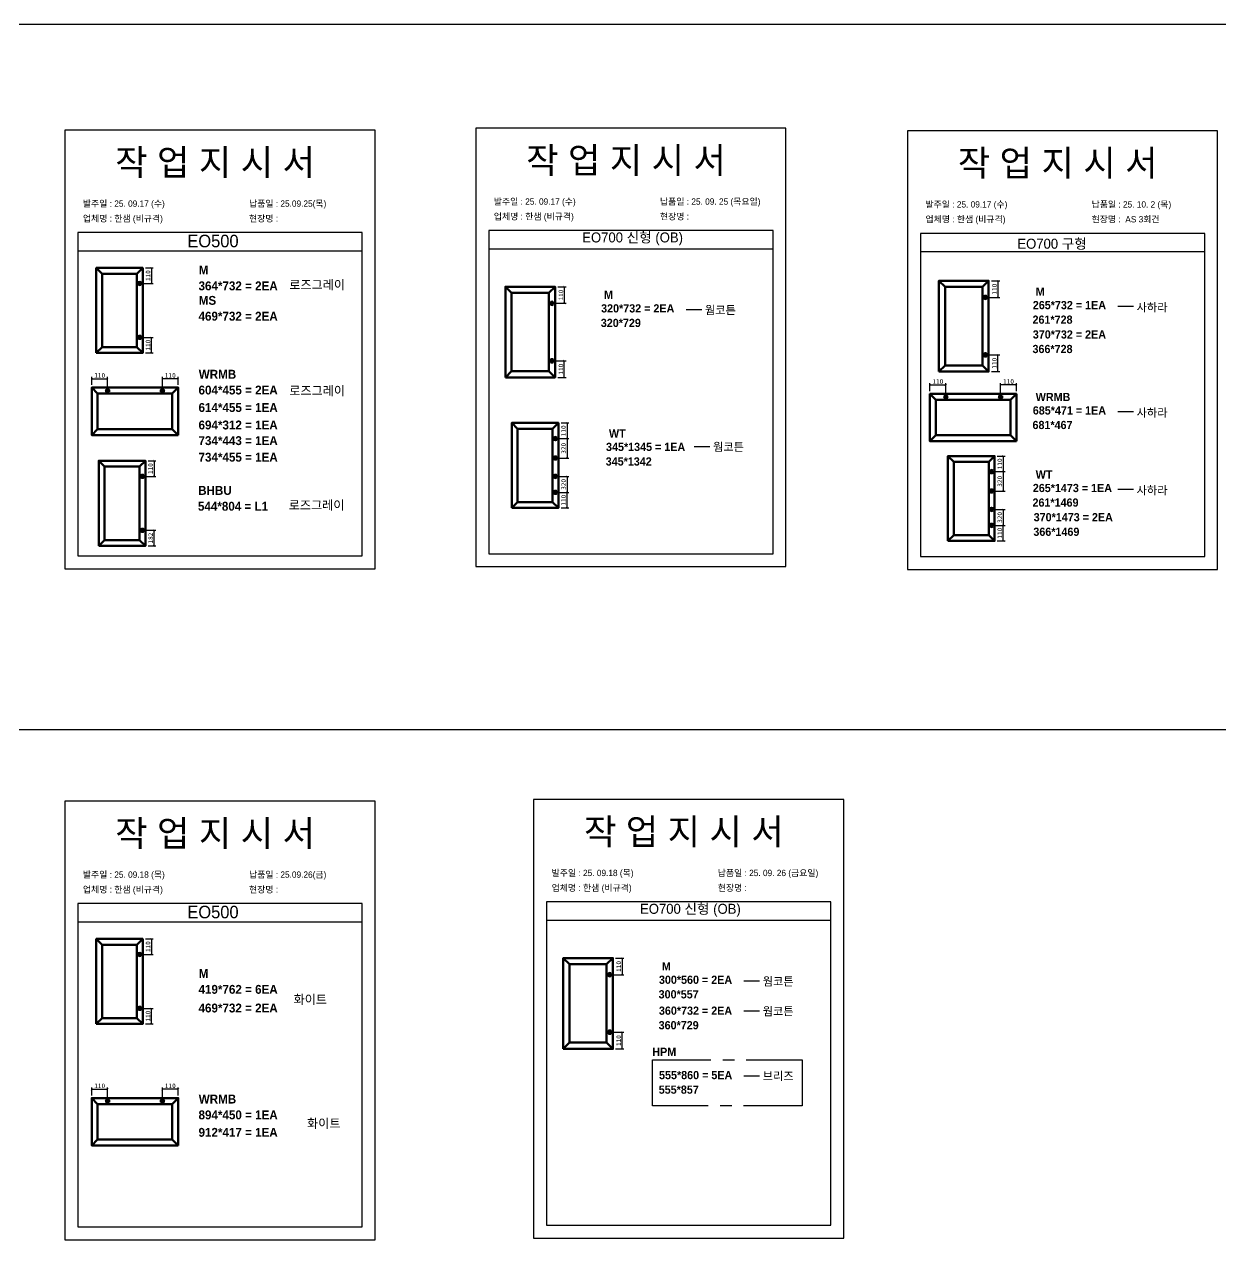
# Model space of a CAD drawing. Header units: millimetres. Extents: x -44117 to 256353, y -2095463 to 65325.
# Drawn here: x 110497 to 116978, y -324154 to -317569 of the extents above; entities that cross this region are included whole.
import ezdxf

# ---------------------------------------------------------------- set-up
doc = ezdxf.new("R2010")
doc.units = ezdxf.units.MM
doc.header["$LTSCALE"] = 10
doc.linetypes.add('CENTER', pattern=[50.8, 31.75, -6.35, 6.35, -6.35])
doc.layers.add('cen', color=1, linetype='CENTER')
doc.layers.add('Layer1', color=7, linetype='Continuous', lineweight=70)
doc.styles.add('MtX_Gulim', font='')
doc.styles.get('MtX_Gulim').set_extended_font_data('Gulim', bold=True)
doc.dimstyles.new('ISO-25', dxfattribs={"dimtxt": 2.5, "dimasz": 2.5, "dimexe": 1, "dimexo": 1, "dimtad": 1, "dimtxsty": 'Standard', "dimblk": 'ARCHTICK', "dimcen": 2.5, "dimadec": 0, "dimazin": 0, "dimtfac": 1, "dimtmove": 0, "dimatfit": 3, "dimfxl": 0, "dimarcsym": 0})

# ---------------------------------------------------------------- blocks, each defined once
blk = doc.blocks.new('_ArchTick')
at = {"color": 0, "linetype": 'ByBlock', "const_width": 0.15}
blk.add_lwpolyline([(-0.5, -0.5), (0.5, 0.5)], dxfattribs=at)
blk = doc.blocks.new('*D3366')
at = {"color": 0, "lineweight": -2}
for p, q in [((111153.4, -318888.7), (111195.5, -318888.7)), ((111185.5, -318888.7), (111185.5, -318973.2)), ((111137.3, -318973.2), (111195.5, -318973.2))]:
    blk.add_line(p, q, dxfattribs=at)
at = {"layer": 'Defpoints', "color": 0}
for p in [(111138.4, -318888.7), (111122.3, -318973.2), (111185.5, -318973.2)]:
    blk.add_point(p, dxfattribs=at)
at = {"color": 0, "lineweight": -2, "xscale": 10, "yscale": 10, "zscale": 10}
for p, rotation in [((111185.5, -318888.7), 90), ((111185.5, -318973.2), 270)]:
    blk.add_blockref('_ArchTick', p, dxfattribs=dict(at, rotation=rotation))
at = {"color": 0, "insert": (111166.7, -318930.9), "char_height": 25, "attachment_point": 5, "rotation": 90}
blk.add_mtext('110', dxfattribs=at)
blk = doc.blocks.new('*D3367')
at = {"color": 0, "lineweight": -2}
for p, q in [((111137.3, -319265.3), (111195.5, -319265.3)), ((111185.5, -319349.8), (111185.5, -319265.3)), ((111153.4, -319349.8), (111195.5, -319349.8))]:
    blk.add_line(p, q, dxfattribs=at)
at = {"layer": 'Defpoints', "color": 0}
for p in [(111122.3, -319265.3), (111185.5, -319265.3), (111138.4, -319349.8)]:
    blk.add_point(p, dxfattribs=at)
at = {"color": 0, "lineweight": -2, "xscale": 10, "yscale": 10, "zscale": 10}
for p, rotation in [((111185.5, -319265.3), 90), ((111185.5, -319349.8), 270)]:
    blk.add_blockref('_ArchTick', p, dxfattribs=dict(at, rotation=rotation))
at = {"color": 0, "insert": (111166.7, -319307.5), "char_height": 25, "attachment_point": 5, "rotation": 90}
blk.add_mtext('110', dxfattribs=at)
blk = doc.blocks.new('*D3368')
at = {"color": 0, "lineweight": -2}
for p, q in [((110861.9, -319522.8), (110861.9, -319479.9)), ((110861.9, -319489.9), (110947.8, -319489.9)), ((110947.8, -319539.1), (110947.8, -319479.9))]:
    blk.add_line(p, q, dxfattribs=at)
at = {"layer": 'Defpoints', "color": 0}
for p in [(110947.8, -319489.9), (110861.9, -319537.8), (110947.8, -319554.1)]:
    blk.add_point(p, dxfattribs=at)
at = {"color": 0, "lineweight": -2, "xscale": 10, "yscale": 10, "zscale": 10, "rotation": 180}
blk.add_blockref('_ArchTick', (110861.9, -319489.9), dxfattribs=at)
at = {"color": 0, "lineweight": -2, "xscale": 10, "yscale": 10, "zscale": 10}
blk.add_blockref('_ArchTick', (110947.8, -319489.9), dxfattribs=at)
at = {"color": 0, "insert": (110904.9, -319471.2), "char_height": 25, "attachment_point": 5}
blk.add_mtext('110', dxfattribs=at)
blk = doc.blocks.new('*D3369')
at = {"color": 0, "lineweight": -2}
for p, q in [((111244.6, -319539.1), (111244.6, -319479.9)), ((111330.5, -319489.9), (111244.6, -319489.9)), ((111330.5, -319522.8), (111330.5, -319479.9))]:
    blk.add_line(p, q, dxfattribs=at)
at = {"layer": 'Defpoints', "color": 0}
for p in [(111244.6, -319489.9), (111244.6, -319554.1), (111330.5, -319537.8)]:
    blk.add_point(p, dxfattribs=at)
at = {"color": 0, "lineweight": -2, "xscale": 10, "yscale": 10, "zscale": 10, "rotation": 180}
blk.add_blockref('_ArchTick', (111244.6, -319489.9), dxfattribs=at)
at = {"color": 0, "lineweight": -2, "xscale": 10, "yscale": 10, "zscale": 10}
blk.add_blockref('_ArchTick', (111330.5, -319489.9), dxfattribs=at)
at = {"color": 0, "insert": (111287.5, -319471.2), "char_height": 25, "attachment_point": 5}
blk.add_mtext('110', dxfattribs=at)
blk = doc.blocks.new('*D3370')
at = {"color": 0, "lineweight": -2}
for p, q in [((111167.4, -319933.8), (111209.5, -319933.8)), ((111199.5, -319933.8), (111199.5, -320018.4)), ((111151.3, -320018.4), (111209.5, -320018.4))]:
    blk.add_line(p, q, dxfattribs=at)
at = {"layer": 'Defpoints', "color": 0}
for p in [(111152.4, -319933.8), (111136.3, -320018.4), (111199.5, -320018.4)]:
    blk.add_point(p, dxfattribs=at)
at = {"color": 0, "lineweight": -2, "xscale": 10, "yscale": 10, "zscale": 10}
for p, rotation in [((111199.5, -319933.8), 90), ((111199.5, -320018.4), 270)]:
    blk.add_blockref('_ArchTick', p, dxfattribs=dict(at, rotation=rotation))
at = {"color": 0, "insert": (111180.7, -319976.1), "char_height": 25, "attachment_point": 5, "rotation": 90}
blk.add_mtext('110', dxfattribs=at)
blk = doc.blocks.new('*D3371')
at = {"color": 0, "lineweight": -2}
for p, q in [((111151.3, -320310.5), (111209.5, -320310.5)), ((111199.5, -320395), (111199.5, -320310.5)), ((111167.4, -320395), (111209.5, -320395))]:
    blk.add_line(p, q, dxfattribs=at)
at = {"layer": 'Defpoints', "color": 0}
for p in [(111136.3, -320310.5), (111199.5, -320310.5), (111152.4, -320395)]:
    blk.add_point(p, dxfattribs=at)
at = {"color": 0, "lineweight": -2, "xscale": 10, "yscale": 10, "zscale": 10}
for p, rotation in [((111199.5, -320310.5), 90), ((111199.5, -320395), 270)]:
    blk.add_blockref('_ArchTick', p, dxfattribs=dict(at, rotation=rotation))
at = {"color": 0, "insert": (111180.7, -320352.7), "char_height": 25, "attachment_point": 5, "rotation": 90}
blk.add_mtext('182', dxfattribs=at)
blk = doc.blocks.new('*D3372')
at = {"color": 0, "lineweight": -2}
for p, q in [((113386.8, -318990.6), (113432, -318990.6)), ((113422, -318990.6), (113422, -319080.8)), ((113369.6, -319080.8), (113432, -319080.8))]:
    blk.add_line(p, q, dxfattribs=at)
at = {"layer": 'Defpoints', "color": 0}
for p in [(113371.8, -318990.6), (113354.6, -319080.8), (113422, -319080.8)]:
    blk.add_point(p, dxfattribs=at)
at = {"color": 0, "lineweight": -2, "xscale": 10, "yscale": 10, "zscale": 10}
for p, rotation in [((113422, -318990.6), 90), ((113422, -319080.8), 270)]:
    blk.add_blockref('_ArchTick', p, dxfattribs=dict(at, rotation=rotation))
at = {"color": 0, "insert": (113403.3, -319035.7), "char_height": 25, "attachment_point": 5, "rotation": 90}
blk.add_mtext('110', dxfattribs=at)
blk = doc.blocks.new('*D3373')
at = {"color": 0, "lineweight": -2}
for p, q in [((113369.6, -319392.3), (113432, -319392.3)), ((113422, -319482.4), (113422, -319392.3)), ((113386.8, -319482.4), (113432, -319482.4))]:
    blk.add_line(p, q, dxfattribs=at)
at = {"layer": 'Defpoints', "color": 0}
for p in [(113354.6, -319392.3), (113422, -319392.3), (113371.8, -319482.4)]:
    blk.add_point(p, dxfattribs=at)
at = {"color": 0, "lineweight": -2, "xscale": 10, "yscale": 10, "zscale": 10}
for p, rotation in [((113422, -319392.3), 90), ((113422, -319482.4), 270)]:
    blk.add_blockref('_ArchTick', p, dxfattribs=dict(at, rotation=rotation))
at = {"color": 0, "insert": (113403.3, -319437.4), "char_height": 25, "attachment_point": 5, "rotation": 90}
blk.add_mtext('110', dxfattribs=at)
blk = doc.blocks.new('*D3374')
at = {"color": 0, "lineweight": -2}
for p, q in [((113404.6, -319729.2), (113446.6, -319729.2)), ((113436.6, -319729.2), (113436.6, -319813.5)), ((113388.5, -319813.5), (113446.6, -319813.5))]:
    blk.add_line(p, q, dxfattribs=at)
at = {"layer": 'Defpoints', "color": 0}
for p in [(113389.6, -319729.2), (113373.5, -319813.5), (113436.6, -319813.5)]:
    blk.add_point(p, dxfattribs=at)
at = {"color": 0, "lineweight": -2, "xscale": 10, "yscale": 10, "zscale": 10}
for p, rotation in [((113436.6, -319729.2), 90), ((113436.6, -319813.5), 270)]:
    blk.add_blockref('_ArchTick', p, dxfattribs=dict(at, rotation=rotation))
at = {"color": 0, "insert": (113417.8, -319771.4), "char_height": 25, "attachment_point": 5, "rotation": 90}
blk.add_mtext('110', dxfattribs=at)
blk = doc.blocks.new('*D3375')
at = {"color": 0, "lineweight": -2}
for p, q in [((113388.5, -320105.1), (113446.6, -320105.1)), ((113436.6, -320189.4), (113436.6, -320105.1)), ((113404.6, -320189.4), (113446.6, -320189.4))]:
    blk.add_line(p, q, dxfattribs=at)
at = {"layer": 'Defpoints', "color": 0}
for p in [(113373.5, -320105.1), (113436.6, -320105.1), (113389.6, -320189.4)]:
    blk.add_point(p, dxfattribs=at)
at = {"color": 0, "lineweight": -2, "xscale": 10, "yscale": 10, "zscale": 10}
for p, rotation in [((113436.6, -320105.1), 90), ((113436.6, -320189.4), 270)]:
    blk.add_blockref('_ArchTick', p, dxfattribs=dict(at, rotation=rotation))
at = {"color": 0, "insert": (113417.8, -320147.3), "char_height": 25, "attachment_point": 5, "rotation": 90}
blk.add_mtext('110', dxfattribs=at)
blk = doc.blocks.new('*D3376')
at = {"color": 0, "lineweight": -2}
for p, q in [((113388.5, -319813.5), (113446.6, -319813.5)), ((113436.6, -319813.5), (113436.6, -319918.9)), ((113388.5, -319918.9), (113446.6, -319918.9))]:
    blk.add_line(p, q, dxfattribs=at)
at = {"layer": 'Defpoints', "color": 0}
for p in [(113373.5, -319813.5), (113373.5, -319918.9), (113436.6, -319918.9)]:
    blk.add_point(p, dxfattribs=at)
at = {"color": 0, "lineweight": -2, "xscale": 10, "yscale": 10, "zscale": 10}
for p, rotation in [((113436.6, -319813.5), 90), ((113436.6, -319918.9), 270)]:
    blk.add_blockref('_ArchTick', p, dxfattribs=dict(at, rotation=rotation))
at = {"color": 0, "insert": (113417.8, -319866.2), "char_height": 25, "attachment_point": 5, "rotation": 90}
blk.add_mtext('320', dxfattribs=at)
blk = doc.blocks.new('*D3377')
at = {"color": 0, "lineweight": -2}
for p, q in [((113388.5, -320018.5), (113446.6, -320018.5)), ((113436.6, -320018.5), (113436.6, -320105.1)), ((113388.5, -320105.1), (113446.6, -320105.1))]:
    blk.add_line(p, q, dxfattribs=at)
at = {"layer": 'Defpoints', "color": 0}
for p in [(113373.5, -320018.5), (113373.5, -320105.1), (113436.6, -320105.1)]:
    blk.add_point(p, dxfattribs=at)
at = {"color": 0, "lineweight": -2, "xscale": 10, "yscale": 10, "zscale": 10}
for p, rotation in [((113436.6, -320018.5), 90), ((113436.6, -320105.1), 270)]:
    blk.add_blockref('_ArchTick', p, dxfattribs=dict(at, rotation=rotation))
at = {"color": 0, "insert": (113417.8, -320061.8), "char_height": 25, "attachment_point": 5, "rotation": 90}
blk.add_mtext('320', dxfattribs=at)
blk = doc.blocks.new('*D3378')
at = {"color": 0, "lineweight": -2}
for p, q in [((115735.3, -318958.6), (115780.6, -318958.6)), ((115770.6, -318958.6), (115770.6, -319048.8)), ((115718.2, -319048.8), (115780.6, -319048.8))]:
    blk.add_line(p, q, dxfattribs=at)
at = {"layer": 'Defpoints', "color": 0}
for p in [(115720.3, -318958.6), (115703.2, -319048.8), (115770.6, -319048.8)]:
    blk.add_point(p, dxfattribs=at)
at = {"color": 0, "lineweight": -2, "xscale": 10, "yscale": 10, "zscale": 10}
for p, rotation in [((115770.6, -318958.6), 90), ((115770.6, -319048.8), 270)]:
    blk.add_blockref('_ArchTick', p, dxfattribs=dict(at, rotation=rotation))
at = {"color": 0, "insert": (115751.8, -319003.7), "char_height": 25, "attachment_point": 5, "rotation": 90}
blk.add_mtext('110', dxfattribs=at)
blk = doc.blocks.new('*D3379')
at = {"color": 0, "lineweight": -2}
for p, q in [((115718.2, -319360.3), (115780.6, -319360.3)), ((115770.6, -319450.4), (115770.6, -319360.3)), ((115735.3, -319450.4), (115780.6, -319450.4))]:
    blk.add_line(p, q, dxfattribs=at)
at = {"layer": 'Defpoints', "color": 0}
for p in [(115703.2, -319360.3), (115770.6, -319360.3), (115720.3, -319450.4)]:
    blk.add_point(p, dxfattribs=at)
at = {"color": 0, "lineweight": -2, "xscale": 10, "yscale": 10, "zscale": 10}
for p, rotation in [((115770.6, -319360.3), 90), ((115770.6, -319450.4), 270)]:
    blk.add_blockref('_ArchTick', p, dxfattribs=dict(at, rotation=rotation))
at = {"color": 0, "insert": (115751.8, -319405.4), "char_height": 25, "attachment_point": 5, "rotation": 90}
blk.add_mtext('110', dxfattribs=at)
blk = doc.blocks.new('*D3380')
at = {"color": 0, "lineweight": -2}
for p, q in [((115402.8, -319556.2), (115402.8, -319513.3)), ((115402.8, -319523.3), (115488.6, -319523.3)), ((115488.6, -319572.6), (115488.6, -319513.3))]:
    blk.add_line(p, q, dxfattribs=at)
at = {"layer": 'Defpoints', "color": 0}
for p in [(115488.6, -319523.3), (115402.8, -319571.2), (115488.6, -319587.6)]:
    blk.add_point(p, dxfattribs=at)
at = {"color": 0, "lineweight": -2, "xscale": 10, "yscale": 10, "zscale": 10, "rotation": 180}
blk.add_blockref('_ArchTick', (115402.8, -319523.3), dxfattribs=at)
at = {"color": 0, "lineweight": -2, "xscale": 10, "yscale": 10, "zscale": 10}
blk.add_blockref('_ArchTick', (115488.6, -319523.3), dxfattribs=at)
at = {"color": 0, "insert": (115445.7, -319504.6), "char_height": 25, "attachment_point": 5}
blk.add_mtext('110', dxfattribs=at)
blk = doc.blocks.new('*D3381')
at = {"color": 0, "lineweight": -2}
for p, q in [((115785.4, -319572.6), (115785.4, -319513.3)), ((115871.3, -319523.3), (115785.4, -319523.3)), ((115871.3, -319556.2), (115871.3, -319513.3))]:
    blk.add_line(p, q, dxfattribs=at)
at = {"layer": 'Defpoints', "color": 0}
for p in [(115785.4, -319523.3), (115785.4, -319587.6), (115871.3, -319571.2)]:
    blk.add_point(p, dxfattribs=at)
at = {"color": 0, "lineweight": -2, "xscale": 10, "yscale": 10, "zscale": 10, "rotation": 180}
blk.add_blockref('_ArchTick', (115785.4, -319523.3), dxfattribs=at)
at = {"color": 0, "lineweight": -2, "xscale": 10, "yscale": 10, "zscale": 10}
blk.add_blockref('_ArchTick', (115871.3, -319523.3), dxfattribs=at)
at = {"color": 0, "insert": (115828.4, -319504.6), "char_height": 25, "attachment_point": 5}
blk.add_mtext('110', dxfattribs=at)
blk = doc.blocks.new('*D3382')
at = {"color": 0, "lineweight": -2}
for p, q in [((115767.3, -319908.1), (115809.3, -319908.1)), ((115799.3, -319908.1), (115799.3, -319992.5)), ((115751.2, -319992.5), (115809.3, -319992.5))]:
    blk.add_line(p, q, dxfattribs=at)
at = {"layer": 'Defpoints', "color": 0}
for p in [(115752.3, -319908.1), (115736.2, -319992.5), (115799.3, -319992.5)]:
    blk.add_point(p, dxfattribs=at)
at = {"color": 0, "lineweight": -2, "xscale": 10, "yscale": 10, "zscale": 10}
for p, rotation in [((115799.3, -319908.1), 90), ((115799.3, -319992.5), 270)]:
    blk.add_blockref('_ArchTick', p, dxfattribs=dict(at, rotation=rotation))
at = {"color": 0, "insert": (115780.6, -319950.3), "char_height": 25, "attachment_point": 5, "rotation": 90}
blk.add_mtext('110', dxfattribs=at)
blk = doc.blocks.new('*D3383')
at = {"color": 0, "lineweight": -2}
for p, q in [((115751.2, -320284), (115809.3, -320284)), ((115799.3, -320368.4), (115799.3, -320284)), ((115767.3, -320368.4), (115809.3, -320368.4))]:
    blk.add_line(p, q, dxfattribs=at)
at = {"layer": 'Defpoints', "color": 0}
for p in [(115736.2, -320284), (115799.3, -320284), (115752.3, -320368.4)]:
    blk.add_point(p, dxfattribs=at)
at = {"color": 0, "lineweight": -2, "xscale": 10, "yscale": 10, "zscale": 10}
for p, rotation in [((115799.3, -320284), 90), ((115799.3, -320368.4), 270)]:
    blk.add_blockref('_ArchTick', p, dxfattribs=dict(at, rotation=rotation))
at = {"color": 0, "insert": (115780.6, -320326.2), "char_height": 25, "attachment_point": 5, "rotation": 90}
blk.add_mtext('110', dxfattribs=at)
blk = doc.blocks.new('*D3384')
at = {"color": 0, "lineweight": -2}
for p, q in [((115751.2, -319992.5), (115809.3, -319992.5)), ((115799.3, -319992.5), (115799.3, -320097.9)), ((115751.2, -320097.9), (115809.3, -320097.9))]:
    blk.add_line(p, q, dxfattribs=at)
at = {"layer": 'Defpoints', "color": 0}
for p in [(115736.2, -319992.5), (115736.2, -320097.9), (115799.3, -320097.9)]:
    blk.add_point(p, dxfattribs=at)
at = {"color": 0, "lineweight": -2, "xscale": 10, "yscale": 10, "zscale": 10}
for p, rotation in [((115799.3, -319992.5), 90), ((115799.3, -320097.9), 270)]:
    blk.add_blockref('_ArchTick', p, dxfattribs=dict(at, rotation=rotation))
at = {"color": 0, "insert": (115780.6, -320045.2), "char_height": 25, "attachment_point": 5, "rotation": 90}
blk.add_mtext('320', dxfattribs=at)
blk = doc.blocks.new('*D3385')
at = {"color": 0, "lineweight": -2}
for p, q in [((115751.2, -320197.5), (115809.3, -320197.5)), ((115799.3, -320197.5), (115799.3, -320284)), ((115751.2, -320284), (115809.3, -320284))]:
    blk.add_line(p, q, dxfattribs=at)
at = {"layer": 'Defpoints', "color": 0}
for p in [(115736.2, -320197.5), (115736.2, -320284), (115799.3, -320284)]:
    blk.add_point(p, dxfattribs=at)
at = {"color": 0, "lineweight": -2, "xscale": 10, "yscale": 10, "zscale": 10}
for p, rotation in [((115799.3, -320197.5), 90), ((115799.3, -320284), 270)]:
    blk.add_blockref('_ArchTick', p, dxfattribs=dict(at, rotation=rotation))
at = {"color": 0, "insert": (115780.6, -320240.7), "char_height": 25, "attachment_point": 5, "rotation": 90}
blk.add_mtext('320', dxfattribs=at)
blk = doc.blocks.new('*D3395')
at = {"color": 0, "lineweight": -2}
for p, q in [((111153.4, -322524.2), (111195.5, -322524.2)), ((111185.5, -322524.2), (111185.5, -322608.7)), ((111137.3, -322608.7), (111195.5, -322608.7))]:
    blk.add_line(p, q, dxfattribs=at)
at = {"layer": 'Defpoints', "color": 0}
for p in [(111138.4, -322524.2), (111122.3, -322608.7), (111185.5, -322608.7)]:
    blk.add_point(p, dxfattribs=at)
at = {"color": 0, "lineweight": -2, "xscale": 10, "yscale": 10, "zscale": 10}
for p, rotation in [((111185.5, -322524.2), 90), ((111185.5, -322608.7), 270)]:
    blk.add_blockref('_ArchTick', p, dxfattribs=dict(at, rotation=rotation))
at = {"color": 0, "insert": (111166.7, -322566.4), "char_height": 25, "attachment_point": 5, "rotation": 90}
blk.add_mtext('110', dxfattribs=at)
blk = doc.blocks.new('*D3396')
at = {"color": 0, "lineweight": -2}
for p, q in [((111137.3, -322900.8), (111195.5, -322900.8)), ((111185.5, -322985.3), (111185.5, -322900.8)), ((111153.4, -322985.3), (111195.5, -322985.3))]:
    blk.add_line(p, q, dxfattribs=at)
at = {"layer": 'Defpoints', "color": 0}
for p in [(111122.3, -322900.8), (111185.5, -322900.8), (111138.4, -322985.3)]:
    blk.add_point(p, dxfattribs=at)
at = {"color": 0, "lineweight": -2, "xscale": 10, "yscale": 10, "zscale": 10}
for p, rotation in [((111185.5, -322900.8), 90), ((111185.5, -322985.3), 270)]:
    blk.add_blockref('_ArchTick', p, dxfattribs=dict(at, rotation=rotation))
at = {"color": 0, "insert": (111166.7, -322943), "char_height": 25, "attachment_point": 5, "rotation": 90}
blk.add_mtext('110', dxfattribs=at)
blk = doc.blocks.new('*D3397')
at = {"color": 0, "lineweight": -2}
for p, q in [((110861.9, -323371.9), (110861.9, -323329)), ((110861.9, -323339), (110947.8, -323339)), ((110947.8, -323388.3), (110947.8, -323329))]:
    blk.add_line(p, q, dxfattribs=at)
at = {"layer": 'Defpoints', "color": 0}
for p in [(110947.8, -323339), (110861.9, -323386.9), (110947.8, -323403.3)]:
    blk.add_point(p, dxfattribs=at)
at = {"color": 0, "lineweight": -2, "xscale": 10, "yscale": 10, "zscale": 10, "rotation": 180}
blk.add_blockref('_ArchTick', (110861.9, -323339), dxfattribs=at)
at = {"color": 0, "lineweight": -2, "xscale": 10, "yscale": 10, "zscale": 10}
blk.add_blockref('_ArchTick', (110947.8, -323339), dxfattribs=at)
at = {"color": 0, "insert": (110904.9, -323320.3), "char_height": 25, "attachment_point": 5}
blk.add_mtext('110', dxfattribs=at)
blk = doc.blocks.new('*D3398')
at = {"color": 0, "lineweight": -2}
for p, q in [((111244.6, -323388.3), (111244.6, -323329)), ((111330.5, -323339), (111244.6, -323339)), ((111330.5, -323371.9), (111330.5, -323329))]:
    blk.add_line(p, q, dxfattribs=at)
at = {"layer": 'Defpoints', "color": 0}
for p in [(111244.6, -323339), (111244.6, -323403.3), (111330.5, -323386.9)]:
    blk.add_point(p, dxfattribs=at)
at = {"color": 0, "lineweight": -2, "xscale": 10, "yscale": 10, "zscale": 10, "rotation": 180}
blk.add_blockref('_ArchTick', (111244.6, -323339), dxfattribs=at)
at = {"color": 0, "lineweight": -2, "xscale": 10, "yscale": 10, "zscale": 10}
blk.add_blockref('_ArchTick', (111330.5, -323339), dxfattribs=at)
at = {"color": 0, "insert": (111287.5, -323320.3), "char_height": 25, "attachment_point": 5}
blk.add_mtext('110', dxfattribs=at)
blk = doc.blocks.new('*D3399')
at = {"color": 0, "lineweight": -2}
for p, q in [((113700, -322628.2), (113745.2, -322628.2)), ((113735.2, -322628.2), (113735.2, -322718.4)), ((113682.8, -322718.4), (113745.2, -322718.4))]:
    blk.add_line(p, q, dxfattribs=at)
at = {"layer": 'Defpoints', "color": 0}
for p in [(113685, -322628.2), (113667.8, -322718.4), (113735.2, -322718.4)]:
    blk.add_point(p, dxfattribs=at)
at = {"color": 0, "lineweight": -2, "xscale": 10, "yscale": 10, "zscale": 10}
for p, rotation in [((113735.2, -322628.2), 90), ((113735.2, -322718.4), 270)]:
    blk.add_blockref('_ArchTick', p, dxfattribs=dict(at, rotation=rotation))
at = {"color": 0, "insert": (113716.5, -322673.3), "char_height": 25, "attachment_point": 5, "rotation": 90}
blk.add_mtext('110', dxfattribs=at)
blk = doc.blocks.new('*D3400')
at = {"color": 0, "lineweight": -2}
for p, q in [((113682.8, -323029.9), (113745.2, -323029.9)), ((113735.2, -323120), (113735.2, -323029.9)), ((113700, -323120), (113745.2, -323120))]:
    blk.add_line(p, q, dxfattribs=at)
at = {"layer": 'Defpoints', "color": 0}
for p in [(113667.8, -323029.9), (113735.2, -323029.9), (113685, -323120)]:
    blk.add_point(p, dxfattribs=at)
at = {"color": 0, "lineweight": -2, "xscale": 10, "yscale": 10, "zscale": 10}
for p, rotation in [((113735.2, -323029.9), 90), ((113735.2, -323120), 270)]:
    blk.add_blockref('_ArchTick', p, dxfattribs=dict(at, rotation=rotation))
at = {"color": 0, "insert": (113716.5, -323075), "char_height": 25, "attachment_point": 5, "rotation": 90}
blk.add_mtext('110', dxfattribs=at)

msp = doc.modelspace()

# ---------------------------------------------------------------- linework, layer by layer
at = {"color": 1}
for p, q in [((104015.69829, -317569.10118), (196284.84516, -317569.10118)), ((104015.69829, -317569.10118), (196284.84516, -317569.10118)), ((104015.69829, -321390.31271), (196284.84516, -321390.31271)), ((104015.69829, -321390.31271), (196284.84516, -321390.31271))]:
    msp.add_line(p, q, dxfattribs=at)
for p, q in [((112326.41115, -318697.71036), (110786.41115, -318697.71036)), ((114552.50664, -318686.53917), (113012.50664, -318686.53917)), ((116890.8652, -318701.81596), (115350.8652, -318701.81596)), ((112326.41115, -318797.71036), (110786.41115, -318797.71036)), ((114552.50664, -318786.53917), (113012.50664, -318786.53917)), ((116890.8652, -318801.81596), (115350.8652, -318801.81596)), ((116420.16755, -319096.93751), (116504.79235, -319096.93751)), ((114081.66079, -319114.6617), (114166.28558, -319114.6617)), ((116420.16755, -319667.62254), (116504.79235, -319667.62254)), ((114125.81326, -319855.88812), (114210.43806, -319855.88812)), ((116420.16755, -320087.9181), (116504.79235, -320087.9181)), ((114865.71998, -322324.13006), (113325.71998, -322324.13006)), ((112326.41115, -322333.19993), (110786.41115, -322333.19993)), ((112326.41115, -322433.19993), (110786.41115, -322433.19993)), ((114865.71998, -322424.13006), (113325.71998, -322424.13006)), ((114394.87413, -322752.25259), (114479.49892, -322752.25259)), ((114394.87413, -322913.93256), (114479.49892, -322913.93256)), ((114394.87413, -323266.16392), (114479.49892, -323266.16392))]:
    msp.add_line(p, q)
for points in [[(110716.41115, -320518.54063), (112396.41115, -320518.54063), (112396.41115, -318142.54063), (110716.41115, -318142.54063)], [(112942.50664, -320507.36945), (114622.50664, -320507.36945), (114622.50664, -318131.36945), (112942.50664, -318131.36945)], [(115280.8652, -320522.64624), (116960.8652, -320522.64624), (116960.8652, -318146.64624), (115280.8652, -318146.64624)], [(110716.41115, -324154.03021), (112396.41115, -324154.03021), (112396.41115, -321778.03021), (110716.41115, -321778.03021)], [(113255.71998, -324144.96034), (114935.71998, -324144.96034), (114935.71998, -321768.96034), (113255.71998, -321768.96034)]]:
    msp.add_lwpolyline(points, close=True)
for points in [[(110786.41115, -318697.71036), (110786.41115, -320448.54063), (112326.41115, -320448.54063), (112326.41115, -318697.71036)], [(113012.50664, -318686.53917), (113012.50664, -320437.36945), (114552.50664, -320437.36945), (114552.50664, -318686.53917)], [(115350.8652, -318701.81596), (115350.8652, -320452.64624), (116890.8652, -320452.64624), (116890.8652, -318701.81596)], [(113325.71998, -322324.13006), (113325.71998, -324074.96034), (114865.71998, -324074.96034), (114865.71998, -322324.13006)], [(110786.41115, -322333.19993), (110786.41115, -324084.03021), (112326.41115, -324084.03021), (112326.41115, -322333.19993)]]:
    msp.add_lwpolyline(points)
at = {"layer": 'cen'}
msp.add_lwpolyline([(113898.75875, -323179.64431), (114710.04574, -323179.64431), (114710.04574, -323427.93855), (113898.75875, -323427.93855)], close=True, dxfattribs=at)
at = {"layer": 'Layer1'}
for p, q in [((110917.50323, -318920.21724), (110885.94739, -318888.6614)), ((111106.83824, -318920.21724), (111138.39407, -318888.6614)), ((111122.27821, -318960.05598), (111122.27821, -318986.28906)), ((115484.75549, -318992.2899), (115451.09985, -318958.63427)), ((115686.6893, -318992.2899), (115720.34494, -318958.63427)), ((113136.18792, -319024.28233), (113102.53228, -318990.62669)), ((113338.12174, -319024.28233), (113371.77738, -318990.62669)), ((115703.15669, -319034.77961), (115703.15669, -319062.7583)), ((113354.58913, -319066.77204), (113354.58913, -319094.75072)), ((111122.27821, -319278.38847), (111122.27821, -319252.15539)), ((110885.94739, -319349.78304), (110917.50323, -319318.22721)), ((111138.39407, -319349.78304), (111106.83824, -319318.22721)), ((111106.83824, -319318.22721), (111138.39407, -319349.78304)), ((115703.15669, -319374.29471), (115703.15669, -319346.31602)), ((113354.58913, -319406.28713), (113354.58913, -319378.30844)), ((115451.09985, -319450.44005), (115484.75549, -319416.78441)), ((115720.34494, -319450.44005), (115686.6893, -319416.78441)), ((115686.6893, -319416.78441), (115720.34494, -319450.44005)), ((113102.53228, -319482.43248), (113136.18792, -319448.77684)), ((113371.77738, -319482.43248), (113338.12174, -319448.77684)), ((113338.12174, -319448.77684), (113371.77738, -319482.43248)), ((110894.00147, -319569.82788), (110861.93815, -319537.76456)), ((110934.48091, -319554.1396), (110961.13587, -319554.1396)), ((111257.9329, -319554.1396), (111231.27794, -319554.1396)), ((111330.47566, -319537.76456), (111298.41234, -319569.82788)), ((111298.41234, -319569.82788), (111330.47566, -319537.76456)), ((115434.81534, -319603.25771), (115402.75202, -319571.19439)), ((115475.29478, -319587.56943), (115501.94974, -319587.56943)), ((115798.74677, -319587.56943), (115772.09181, -319587.56943)), ((115871.28954, -319571.19439), (115839.22621, -319603.25771)), ((115839.22621, -319603.25771), (115871.28954, -319571.19439)), ((110894.00147, -319762.20783), (110861.93815, -319794.27115)), ((111330.47566, -319794.27115), (111298.41234, -319762.20783)), ((113169.10747, -319760.69274), (113137.61205, -319729.19732)), ((113358.08, -319760.69274), (113389.57543, -319729.19732)), ((113373.49042, -319800.45521), (113373.49042, -319826.63807)), ((115434.81534, -319795.63766), (115402.75202, -319827.70098)), ((115871.28954, -319827.70098), (115839.22621, -319795.63766)), ((110931.49936, -319965.40399), (110899.94352, -319933.84815)), ((111120.83437, -319965.40399), (111152.3902, -319933.84815)), ((113373.49042, -319905.85723), (113373.49042, -319932.04008)), ((115531.83154, -319939.62096), (115500.33612, -319908.12554)), ((115720.80408, -319939.62096), (115752.2995, -319908.12554)), ((111136.27434, -320005.24273), (111136.27434, -320031.4758)), ((113373.49042, -320005.43049), (113373.49042, -320031.61334)), ((115736.21449, -319979.38343), (115736.21449, -320005.56628)), ((113373.49042, -320118.17826), (113373.49042, -320091.99541)), ((115736.21449, -320084.78545), (115736.21449, -320110.9683)), ((113137.61205, -320189.43616), (113169.10747, -320157.94073)), ((113389.57543, -320189.43616), (113358.08, -320157.94073)), ((113358.08, -320157.94073), (113389.57543, -320189.43616)), ((115736.21449, -320184.35871), (115736.21449, -320210.54156)), ((115736.21449, -320297.10648), (115736.21449, -320270.92363)), ((111136.27434, -320323.57522), (111136.27434, -320297.34214)), ((115500.33612, -320368.36438), (115531.83154, -320336.86895)), ((115752.2995, -320368.36438), (115720.80408, -320336.86895)), ((115720.80408, -320336.86895), (115752.2995, -320368.36438)), ((110899.94352, -320394.96979), (110931.49936, -320363.41396)), ((111152.3902, -320394.96979), (111120.83437, -320363.41396)), ((111120.83437, -320363.41396), (111152.3902, -320394.96979)), ((110917.50323, -322555.70682), (110885.94739, -322524.15098)), ((111106.83824, -322555.70682), (111138.39407, -322524.15098)), ((111122.27821, -322595.54556), (111122.27821, -322621.77863)), ((113449.40126, -322661.87321), (113415.74562, -322628.21758)), ((113651.33508, -322661.87321), (113684.99072, -322628.21758)), ((113667.80247, -322704.36292), (113667.80247, -322732.34161)), ((111122.27821, -322913.87804), (111122.27821, -322887.64497)), ((110885.94739, -322985.27262), (110917.50323, -322953.71678)), ((111138.39407, -322985.27262), (111106.83824, -322953.71678)), ((111106.83824, -322953.71678), (111138.39407, -322985.27262)), ((113667.80247, -323043.87802), (113667.80247, -323015.89933)), ((113415.74562, -323120.02336), (113449.40126, -323086.36773)), ((113684.99072, -323120.02336), (113651.33508, -323086.36773)), ((113651.33508, -323086.36773), (113684.99072, -323120.02336)), ((110894.00147, -323418.96599), (110861.93815, -323386.90266)), ((110934.48091, -323403.2777), (110961.13587, -323403.2777)), ((111257.9329, -323403.2777), (111231.27794, -323403.2777)), ((111330.47566, -323386.90266), (111298.41234, -323418.96599)), ((111298.41234, -323418.96599), (111330.47566, -323386.90266)), ((110894.00147, -323611.34593), (110861.93815, -323643.40926)), ((111330.47566, -323643.40926), (111298.41234, -323611.34593))]:
    msp.add_line(p, q, dxfattribs=at)
for points in [[(110885.94739, -319349.78304), (111138.39407, -319349.78304), (111138.39407, -318888.6614), (110885.94739, -318888.6614)], [(110917.50323, -319318.22721), (111106.83824, -319318.22721), (111106.83824, -318920.21724), (110917.50323, -318920.21724)], [(111135.39475, -318973.17252), (111109.16168, -318973.17252)], [(115451.09985, -319450.44005), (115720.34494, -319450.44005), (115720.34494, -318958.63427), (115451.09985, -318958.63427)], [(113102.53228, -319482.43248), (113371.77738, -319482.43248), (113371.77738, -318990.62669), (113102.53228, -318990.62669)], [(113136.18792, -319448.77684), (113338.12174, -319448.77684), (113338.12174, -319024.28233), (113136.18792, -319024.28233)], [(115484.75549, -319416.78441), (115686.6893, -319416.78441), (115686.6893, -318992.2899), (115484.75549, -318992.2899)], [(113368.57847, -319080.76138), (113340.59978, -319080.76138)], [(115717.14604, -319048.76895), (115689.16735, -319048.76895)], [(111135.39475, -319265.27193), (111109.16168, -319265.27193)], [(115717.14604, -319360.30536), (115689.16735, -319360.30536)], [(113368.57847, -319392.29779), (113340.59978, -319392.29779)], [(111330.47566, -319794.27115), (111330.47566, -319537.76456), (110861.93815, -319537.76456), (110861.93815, -319794.27115)], [(110947.80839, -319540.81212), (110947.80839, -319567.46708)], [(111244.60542, -319540.81212), (111244.60542, -319567.46708)], [(111298.41234, -319762.20783), (111298.41234, -319569.82788), (110894.00147, -319569.82788), (110894.00147, -319762.20783)], [(115871.28954, -319827.70098), (115871.28954, -319571.19439), (115402.75202, -319571.19439), (115402.75202, -319827.70098)], [(115839.22621, -319795.63766), (115839.22621, -319603.25771), (115434.81534, -319603.25771), (115434.81534, -319795.63766)], [(115488.62226, -319574.24194), (115488.62226, -319600.89691)], [(115785.41929, -319574.24194), (115785.41929, -319600.89691)], [(113137.61205, -320189.43616), (113389.57543, -320189.43616), (113389.57543, -319729.19732), (113137.61205, -319729.19732)], [(113169.10747, -320157.94073), (113358.08, -320157.94073), (113358.08, -319760.69274), (113169.10747, -319760.69274)], [(113386.58185, -319813.54664), (113360.39899, -319813.54664)], [(110899.94352, -320394.96979), (111152.3902, -320394.96979), (111152.3902, -319933.84815), (110899.94352, -319933.84815)], [(113386.58185, -319918.94866), (113360.39899, -319918.94866)], [(115500.33612, -320368.36438), (115752.2995, -320368.36438), (115752.2995, -319908.12554), (115500.33612, -319908.12554)], [(115531.83154, -320336.86895), (115720.80408, -320336.86895), (115720.80408, -319939.62096), (115531.83154, -319939.62096)], [(110931.49936, -320363.41396), (111120.83437, -320363.41396), (111120.83437, -319965.40399), (110931.49936, -319965.40399)], [(111149.39088, -320018.35927), (111123.1578, -320018.35927)], [(113386.58185, -320018.52192), (113360.39899, -320018.52192)], [(115749.30592, -319992.47486), (115723.12307, -319992.47486)], [(113386.58185, -320105.08684), (113360.39899, -320105.08684)], [(115749.30592, -320097.87688), (115723.12307, -320097.87688)], [(115749.30592, -320197.45014), (115723.12307, -320197.45014)], [(115749.30592, -320284.01506), (115723.12307, -320284.01506)], [(111149.39088, -320310.45868), (111123.1578, -320310.45868)], [(110885.94739, -322985.27262), (111138.39407, -322985.27262), (111138.39407, -322524.15098), (110885.94739, -322524.15098)], [(110917.50323, -322953.71678), (111106.83824, -322953.71678), (111106.83824, -322555.70682), (110917.50323, -322555.70682)], [(111135.39475, -322608.66209), (111109.16168, -322608.66209)], [(113415.74562, -323120.02336), (113684.99072, -323120.02336), (113684.99072, -322628.21758), (113415.74562, -322628.21758)], [(113449.40126, -323086.36773), (113651.33508, -323086.36773), (113651.33508, -322661.87321), (113449.40126, -322661.87321)], [(113681.79181, -322718.35226), (113653.81312, -322718.35226)], [(111135.39475, -322900.76151), (111109.16168, -322900.76151)], [(113681.79181, -323029.88867), (113653.81312, -323029.88867)], [(111330.47566, -323643.40926), (111330.47566, -323386.90266), (110861.93815, -323386.90266), (110861.93815, -323643.40926)], [(111298.41234, -323611.34593), (111298.41234, -323418.96599), (110894.00147, -323418.96599), (110894.00147, -323611.34593)], [(110947.80839, -323389.95022), (110947.80839, -323416.60518)], [(111244.60542, -323389.95022), (111244.60542, -323416.60518)]]:
    msp.add_lwpolyline(points, close=True, dxfattribs=at)
for centre, radius in [((111122.27821, -318973.17252), 8.74436), ((115703.15669, -319048.76895), 9.32623), ((113354.58913, -319080.76138), 9.32623), ((111122.27821, -319265.27193), 8.74436), ((115703.15669, -319360.30536), 9.32623), ((113354.58913, -319392.29779), 9.32623), ((110947.80839, -319554.1396), 8.88499), ((111244.60542, -319554.1396), 8.88499), ((115488.62226, -319587.56943), 8.88499), ((115785.41929, -319587.56943), 8.88499), ((113373.49042, -319813.54664), 8.72762), ((113373.49042, -319918.94866), 8.72762), ((111136.27434, -320018.35927), 8.74436), ((113373.49042, -320018.52192), 8.72762), ((115736.21449, -319992.47486), 8.72762), ((115736.21449, -320097.87688), 8.72762), ((113373.49042, -320105.08684), 8.72762), ((115736.21449, -320197.45014), 8.72762), ((115736.21449, -320284.01506), 8.72762), ((111136.27434, -320310.45868), 8.74436), ((111122.27821, -322608.66209), 8.74436), ((113667.80247, -322718.35226), 9.32623), ((111122.27821, -322900.76151), 8.74436), ((113667.80247, -323029.88867), 9.32623), ((110947.80839, -323403.2777), 8.88499), ((111244.60542, -323403.2777), 8.88499)]:
    msp.add_circle(centre, radius, dxfattribs=at)

# ---------------------------------------------------------------- texts
at = {"linetype": 'Continuous', "style": 'MtX_Gulim'}
for s, height, p in [('M', 48.14284, (111441.55616, -318924.55582)), ('364*732 = 2EA', 48.1428372, (111440.43265, -319010.19573)), ('로즈그레이', 48.142837, (111932.03481, -319004.78299)), ('M', 44.50828, (113637.08621, -319057.59222)), ('M', 44.50828, (115975.59297, -319039.86803)), ('MS', 48.142837, (111441.55616, -319088.96358)), ('320*732 = 2EA', 44.508282, (113621.28258, -319130.31956)), ('웜코튼', 44.508282, (114183.5952, -319139.86157)), ('265*732 = 1EA', 44.508282, (115959.78935, -319112.59538)), ('사하라', 44.508282, (116522.10197, -319125.51218)), ('469*732 = 2EA', 48.1428372, (111440.43265, -319174.60349)), ('370*732 = 2EA', 44.508282, (115959.78935, -319271.54429)), ('WRMB', 48.142837, (111441.55616, -319489.10321)), ('604*455 = 2EA', 48.1428372, (111440.43265, -319574.74311)), ('로즈그레이', 48.142837, (111932.03481, -319578.58196)), ('WRMB', 44.508282, (115975.59297, -319610.55306)), ('614*455 = 1EA', 48.1428372, (111440.43265, -319669.40213)), ('685*471 = 1EA', 44.508282, (115959.78935, -319683.2804)), ('사하라', 44.508282, (116522.10197, -319696.1972)), ('694*312 = 1EA', 48.1428372, (111440.43265, -319764.06115)), ('WT', 44.508282, (113663.68089, -319808.16235)), ('734*443 = 1EA', 48.1428372, (111440.43265, -319848.75606)), ('734*455 = 1EA', 48.1428372, (111440.43265, -319938.43302)), ('345*1345 = 1EA', 44.508282, (113647.87726, -319880.88969)), ('웜코튼', 44.508282, (114227.74767, -319881.08799)), ('WT', 44.508282, (115975.59297, -320030.84862)), ('BHBU', 48.142837, (111438.38929, -320118.71684)), ('265*1473 = 1EA', 44.508282, (115959.78935, -320103.57596)), ('사하라', 44.508282, (116522.10197, -320116.49277)), ('544*804 = L1', 48.1428372, (111437.26578, -320204.35674)), ('로즈그레이', 48.142837, (111928.86793, -320198.94401)), ('370*1473 = 2EA', 44.508282, (115964.48099, -320261.81073)), ('M', 44.50828, (113950.29955, -322695.18311)), ('M', 48.14284, (111441.55616, -322736.16107)), ('300*560 = 2EA', 44.508282, (113934.49592, -322767.91045)), ('웜코튼', 44.508282, (114496.80854, -322777.45246)), ('419*762 = 6EA', 48.1428372, (111440.43265, -322821.80098)), ('화이트', 48.142837, (111955.13195, -322877.01824)), ('469*732 = 2EA', 48.1428372, (111440.43265, -322922.85096)), ('360*732 = 2EA', 44.508282, (113934.49592, -322935.3647)), ('웜코튼', 44.508282, (114496.80854, -322939.13243)), ('555*860 = 5EA', 44.508282, (113935.06134, -323284.42158)), ('브리즈', 44.508282, (114496.80854, -323290.10066)), ('WRMB', 48.142837, (111441.55616, -323416.19415)), ('894*450 = 1EA', 48.1428372, (111440.43265, -323501.83406)), ('화이트', 48.142837, (112028.30294, -323548.45746)), ('912*417 = 1EA', 48.1428372, (111440.43265, -323596.49308))]:
    msp.add_text(s, height=height, dxfattribs=at).set_placement(p)
at = {"color": 242, "linetype": 'Continuous', "true_color": 0xcd2027, "style": 'MtX_Gulim'}
for s, p in [('320*729', (113619.6257, -319209.20081)), ('261*728', (115958.13247, -319191.47662)), ('366*728', (115958.13247, -319350.42554)), ('681*467', (115958.13247, -319762.16165)), ('345*1342', (113646.22038, -319959.77093)), ('261*1469', (115958.13247, -320182.45721)), ('366*1469', (115962.82411, -320340.69198)), ('300*557', (113932.83904, -322846.7917)), ('360*729', (113932.83904, -323014.24595)), ('HPM', (113898.75875, -323158.31572)), ('555*857', (113933.40446, -323363.30282))]:
    msp.add_text(s, height=44.508282, dxfattribs=at).set_placement(p)
at = {"attachment_point": 1}
for s, width, gutter_width, heights, insert, char_height in [('{\\fGulim|b0|i0|c129|p50;작 업 지 시 서}', 3307.3198183, 12.5, [-155.84554], (110989.21775, -318246.70314), 140), ('{\\fGulim|b0|i0|c129|p50;작 업 지 시 서}', 3307.3198183, 12.5, [-155.84554], (113215.31325, -318235.53196), 140), ('{\\fGulim|b0|i0|c129|p50;작 업 지 시 서}', 3307.3198183, 12.5, [-155.84554], (115553.6718, -318250.80875), 140), ('{\\fGulim|b0|i0|c129|p50;발주일 : 25. 09.17 (수)}', 3307.3198183, 12.5, [34.50412], (113040.10389, -318512.25238), 34.3), ('{\\fGulim|b0|i0|c129|p50;납품일 : 25. 09. 25 (목요일)}', 3307.3198183, 12.5, [37.67976], (113940.08188, -318512.25238), 34.3), ('{\\fGulim|b0|i0|c129|p50;발주일 : 25. 09.17 (수)}', 3307.3198183, 12.5, [34.50412], (110814.0084, -318523.42357), 34.3), ('{\\fGulim|b0|i0|c129|p50;납품일 : 25.09.25(목)}', 3307.3198183, 12.5, [37.67976], (111713.98638, -318523.42357), 34.3), ('{\\fGulim|b0|i0|c129|p50;발주일 : 25. 09.17 (수)}', 3307.3198183, 12.5, [34.50412], (115378.46245, -318527.52917), 34.3), ('{\\fGulim|b0|i0|c129|p50;납품일 : 25. 10. 2 (목)}', 3307.3198183, 12.5, [37.67976], (116278.44043, -318527.52917), 34.3), ('{\\fGulim|b0|i0|c129|p50;업체명 : 한샘 (비규격)}', 3307.3198183, 12.5, [36.11279], (110814.0084, -318604.07974), 34.3), ('{\\fGulim|b0|i0|c129|p50;현장명 : }', 3307.3198183, 12.5, [-38.2735], (111713.98638, -318604.07974), 34.3), ('{\\fGulim|b0|i0|c129|p50;업체명 : 한샘 (비규격)}', 3307.3198183, 12.5, [36.11279], (113040.10389, -318592.90856), 34.3), ('{\\fGulim|b0|i0|c129|p50;현장명 : }', 3307.3198183, 12.5, [-38.2735], (113940.08188, -318592.90856), 34.3), ('{\\fGulim|b0|i0|c129|p50;업체명 : 한샘 (비규격)}', 3307.3198183, 12.5, [36.11279], (115378.46245, -318608.18535), 34.3), ('{\\fGulim|b0|i0|c129|p50;현장명 :  AS 3회건}', 3307.3198183, 12.5, [32.38651], (116278.44043, -318608.18535), 34.3), ('{\\fGulim|b0|i0|c129|p50;EO500}', 6570.6870665, 24.83388, [71.74566], (111379.90423, -318709.18812), 68.1441707), ('{\\fGulim|b0|i0|c129|p50;EO700 신형 (OB)}', 5224.9748335, 19.74777, [57.05176], (113519.05531, -318696.67352), 54.1878762), ('{\\fGulim|b0|i0|c129|p50;EO700 구형}', 5224.9748335, 19.74777, [57.05176], (115876.17604, -318730.85524), 54.1878762), ('{\\fGulim|b0|i0|c129|p50;작 업 지 시 서}', 3307.3198183, 12.5, [-155.84554], (110989.21775, -321882.19272), 140), ('{\\fGulim|b0|i0|c129|p50;작 업 지 시 서}', 3307.3198183, 12.5, [-155.84554], (113528.52659, -321873.12285), 140), ('{\\fGulim|b0|i0|c129|p50;발주일 : 25. 09.18 (목)}', 3307.3198183, 12.5, [34.50412], (110814.0084, -322158.91314), 34.3), ('{\\fGulim|b0|i0|c129|p50;납품일 : 25.09.26(금)}', 3307.3198183, 12.5, [37.67976], (111713.98638, -322158.91314), 34.3), ('{\\fGulim|b0|i0|c129|p50;발주일 : 25. 09.18 (목)}', 3307.3198183, 12.5, [34.50412], (113353.31723, -322149.84327), 34.3), ('{\\fGulim|b0|i0|c129|p50;납품일 : 25. 09. 26 (금요일)}', 3307.3198183, 12.5, [37.67976], (114253.29522, -322149.84327), 34.3), ('{\\fGulim|b0|i0|c129|p50;업체명 : 한샘 (비규격)}', 3307.3198183, 12.5, [36.11279], (110814.0084, -322239.56932), 34.3), ('{\\fGulim|b0|i0|c129|p50;현장명 : }', 3307.3198183, 12.5, [-38.2735], (111713.98638, -322239.56932), 34.3), ('{\\fGulim|b0|i0|c129|p50;업체명 : 한샘 (비규격)}', 3307.3198183, 12.5, [36.11279], (113353.31723, -322230.49945), 34.3), ('{\\fGulim|b0|i0|c129|p50;현장명 : }', 3307.3198183, 12.5, [-38.2735], (114253.29522, -322230.49945), 34.3), ('{\\fGulim|b0|i0|c129|p50;EO700 신형 (OB)}', 5224.9748335, 19.74777, [57.05176], (113832.26865, -322334.26441), 54.1878762), ('{\\fGulim|b0|i0|c129|p50;EO500}', 6570.6870665, 24.83388, [71.74566], (111379.90423, -322344.6777), 68.1441707)]:
    msp.add_mtext_dynamic_manual_height_columns(s, width=width, gutter_width=gutter_width, heights=heights, dxfattribs=dict(at, insert=insert, char_height=char_height))

# ---------------------------------------------------------------- dimensions: what is measured, and where the dimension line sits
for base, p1, p2, angle, text, picture, middle in [((111185.49291, -318973.17252), (111138.39407, -318888.6614), (111122.27821, -318973.17252), 90, '110', '*D3366', (111166.74291, -318930.91696)), ((115770.57785, -319048.76895), (115720.34494, -318958.63427), (115703.15669, -319048.76895), 90, '110', '*D3378', (115751.82785, -319003.70161)), ((113422.01028, -319080.76138), (113371.77738, -318990.62669), (113354.58913, -319080.76138), 90, '110', '*D3372', (113403.26028, -319035.69404)), ((111185.49291, -319265.27193), (111138.39407, -319349.78304), (111122.27821, -319265.27193), 270, '110', '*D3367', (111166.74291, -319307.52749)), ((115770.57785, -319360.30536), (115720.34494, -319450.44005), (115703.15669, -319360.30536), 270, '110', '*D3379', (115751.82785, -319405.37271)), ((113422.01028, -319392.29779), (113371.77738, -319482.43248), (113354.58913, -319392.29779), 270, '110', '*D3373', (113403.26028, -319437.36513)), ((110947.80839, -319489.90827), (110861.93815, -319537.76456), (110947.80839, -319554.1396), 180, '110', '*D3368', (110904.87327, -319471.15827)), ((115488.62226, -319523.33809), (115402.75202, -319571.19439), (115488.62226, -319587.56943), 180, '110', '*D3380', (115445.68714, -319504.58809)), ((113436.58409, -319813.54664), (113389.57543, -319729.19732), (113373.49042, -319813.54664), 90, '110', '*D3374', (113417.83409, -319771.37198)), ((113436.58409, -319918.94866), (113373.49042, -319813.54664), (113373.49042, -319918.94866), 90, '320', '*D3376', (113417.83409, -319866.24765)), ((111199.48904, -320018.35927), (111152.3902, -319933.84815), (111136.27434, -320018.35927), 90, '110', '*D3370', (111180.73904, -319976.10371)), ((115799.30817, -319992.47486), (115752.2995, -319908.12554), (115736.21449, -319992.47486), 90, '110', '*D3382', (115780.55817, -319950.3002)), ((113436.58409, -320105.08684), (113373.49042, -320018.52192), (113373.49042, -320105.08684), 90, '320', '*D3377', (113417.83409, -320061.80438)), ((115799.30817, -320097.87688), (115736.21449, -319992.47486), (115736.21449, -320097.87688), 90, '320', '*D3384', (115780.55817, -320045.17587)), ((113436.58409, -320105.08684), (113389.57543, -320189.43616), (113373.49042, -320105.08684), 270, '110', '*D3375', (113417.83409, -320147.2615)), ((115799.30817, -320284.01506), (115736.21449, -320197.45014), (115736.21449, -320284.01506), 90, '320', '*D3385', (115780.55817, -320240.7326)), ((115799.30817, -320284.01506), (115752.2995, -320368.36438), (115736.21449, -320284.01506), 270, '110', '*D3383', (115780.55817, -320326.18972)), ((111199.48904, -320310.45868), (111152.3902, -320394.96979), (111136.27434, -320310.45868), 270, '182', '*D3371', (111180.73904, -320352.71424)), ((111185.49291, -322608.66209), (111138.39407, -322524.15098), (111122.27821, -322608.66209), 90, '110', '*D3395', (111166.74291, -322566.40654)), ((113735.22362, -322718.35226), (113684.99072, -322628.21758), (113667.80247, -322718.35226), 90, '110', '*D3399', (113716.47362, -322673.28492)), ((111185.49291, -322900.76151), (111138.39407, -322985.27262), (111122.27821, -322900.76151), 270, '110', '*D3396', (111166.74291, -322943.01706)), ((113735.22362, -323029.88867), (113684.99072, -323120.02336), (113667.80247, -323029.88867), 270, '110', '*D3400', (113716.47362, -323074.95602)), ((110947.80839, -323339.04637), (110861.93815, -323386.90266), (110947.80839, -323403.2777), 180, '110', '*D3397', (110904.87327, -323320.29637))]:
    dim = msp.add_linear_dim(base=base, p1=p1, p2=p2, angle=angle, text=text, dimstyle='ISO-25', override={"dimscale": 10, "dimasz": 1, "dimexo": 1.5, "dimtxsty": 'Standard'})
    dim.commit()
    dim.dimension.update_dxf_attribs({"geometry": picture, "text_midpoint": middle})
for base, p1, p2, picture, middle in [((111244.60542, -319489.90827), (111330.47566, -319537.76456), (111244.60542, -319554.1396), '*D3369', (111287.54054, -319471.15827)), ((115785.41929, -319523.33809), (115871.28954, -319571.19439), (115785.41929, -319587.56943), '*D3381', (115828.35441, -319504.58809)), ((111244.60542, -323339.04637), (111330.47566, -323386.90266), (111244.60542, -323403.2777), '*D3398', (111287.54054, -323320.29637))]:
    dim = msp.add_linear_dim(base=base, p1=p1, p2=p2, text='110', dimstyle='ISO-25', override={"dimscale": 10, "dimasz": 1, "dimexo": 1.5, "dimtxsty": 'Standard'})
    dim.commit()
    dim.dimension.update_dxf_attribs({"geometry": picture, "text_midpoint": middle})

doc.saveas('drawing.dxf')
